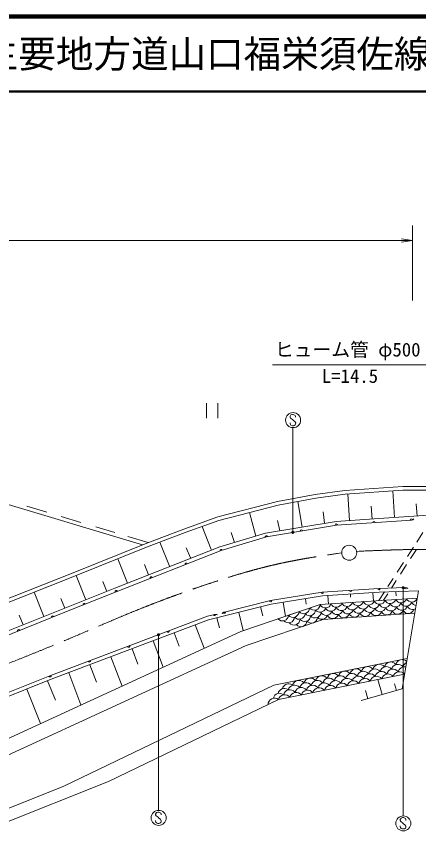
# Model space of a CAD drawing. Units: millimetres, scale not verified. Extents: x 40000 to 680000, y 20000 to 380000.
# Drawn here: x 221482 to 275018, y 270581 to 380000 of the extents above; entities that cross this region are included whole.
import ezdxf
from ezdxf.enums import TextEntityAlignment as Align

# ---------------------------------------------------------------- set-up
doc = ezdxf.new("R2010")
doc.units = ezdxf.units.MM
doc.header["$LTSCALE"] = 1000
doc.linetypes.add('CHAIN', pattern=[18.5, 12, -1.5, 3.5, -1.5])
for name, color, linetype, lineweight in [('M-BGD', 7, 'Continuous', 13), ('M-BMK', 2, 'CHAIN', 13), ('M-BMK-SRVR', 3, 'Continuous', 13), ('M-STR-STR3', 7, 'Continuous', 13), ('M-STR-STRC', 7, 'Continuous', 13), ('M-TTL', 2, 'Continuous', 140), ('M-TTL-LINE', 7, 'Continuous', 50)]:
    doc.layers.add(name, color=color, linetype=linetype, lineweight=lineweight)
doc.layers.add('M-TTL-TXT', color=7, linetype='Continuous')
doc.styles.add('ＭＳ ゴシック', font='')
doc.styles.get('ＭＳ ゴシック').set_extended_font_data('MS Gothic')

# ---------------------------------------------------------------- blocks, each defined once
blk = doc.blocks.new('open_arrow')
at = {"color": 0, "linetype": 'Continuous', "lineweight": -2}
blk.add_lwpolyline([(7.5, 1.25), (0, 0), (7.5, -1.25)], dxfattribs=at)
blk = doc.blocks.new('filled_dot')
at = {"color": 0, "linetype": 'Continuous', "lineweight": -2, "const_width": 1.25}
blk.add_lwpolyline([(-0.625, 0, 1), (0.625, 0, 1)], format="xyb", close=True, dxfattribs=at)

msp = doc.modelspace()

# ---------------------------------------------------------------- linework, layer by layer
at = {"layer": 'M-BGD'}
for p, q in [((246783, 326484), (246783, 328484)), ((248283, 328484), (248283, 326484)), ((177621, 327740), (238267, 309599)), ((272928, 317374), (265180, 316834)), ((279585, 317374), (272928, 317374)), ((261248, 316294), (256232, 315354)), ((265180, 316834), (261248, 316294)), ((265231, 316336), (261328, 315801)), ((272945, 316874), (265231, 316336)), ((265602, 316362), (265829, 312833)), ((271587, 316779), (271816, 313217)), ((279854, 316874), (272945, 316874)), ((256232, 315354), (248279, 313322)), ((261328, 315801), (256340, 314865)), ((258954, 315355), (259523, 311962)), ((222871, 314726), (225517, 313935)), ((256340, 314865), (248426, 312843)), ((268712, 314751), (268822, 313025)), ((274705, 315040), (274810, 313410)), ((227432, 313362), (230046, 312580)), ((248279, 313322), (243770, 311692)), ((252532, 313892), (253369, 310760)), ((262313, 313983), (262481, 312458)), ((264028, 312717), (269740, 313084)), ((269740, 313084), (276396, 313556)), ((232046, 311981), (234599, 311218)), ((248426, 312843), (243944, 311223)), ((246195, 312037), (247429, 308958)), ((254647, 311145), (264028, 312717)), ((264086, 312220), (254761, 310657)), ((256248, 312834), (256564, 311466)), ((274066, 312889), (264086, 312220)), ((243770, 311692), (238609, 309736)), ((243944, 311223), (238791, 309271)), ((248568, 309311), (254647, 311145)), ((250088, 311251), (250497, 309893)), ((275596, 311222), (274773, 309951)), ((238609, 309736), (229047, 305879)), ((236316, 310704), (239025, 309894)), ((240570, 309945), (241859, 306727)), ((254761, 310657), (248732, 308838)), ((238791, 309271), (229233, 305415)), ((234575, 303808), (248568, 309311)), ((248732, 308838), (234760, 303343)), ((244098, 309205), (244644, 307842)), ((274328, 309265), (273541, 308050)), ((274741, 308983), (273963, 307783)), ((234991, 307738), (236290, 304495)), ((238536, 306955), (239075, 305611)), ((273005, 307223), (272171, 305937)), ((273429, 306958), (272606, 305688)), ((229047, 305879), (205759, 296628)), ((229233, 305415), (205933, 296159)), ((229426, 305493), (230720, 302264)), ((232982, 304684), (233505, 303379)), ((271627, 305097), (270932, 304024)), ((272057, 304841), (271395, 303820)), ((203445, 291335), (234575, 303808)), ((223851, 303277), (225151, 300032)), ((234760, 303343), (227909, 300598)), ((255302, 302162), (262194, 303272)), ((262194, 303272), (269755, 303761)), ((262250, 302775), (269780, 303262)), ((269002, 302109), (268931, 303207)), ((270472, 303314), (269722, 302157)), ((269755, 303761), (273247, 303886)), ((269780, 303262), (275010, 303448)), ((272016, 302802), (271997, 303341)), ((275010, 303448), (272838, 290403)), ((227410, 302459), (227936, 301148)), ((249168, 300634), (255302, 302162)), ((255402, 301671), (262250, 302775)), ((260060, 301691), (259946, 302403)), ((261924, 301631), (274852, 302503)), ((261924, 301631), (274852, 302503)), ((263015, 301705), (262943, 302820)), ((265963, 302616), (265937, 303013)), ((270909, 303069), (270345, 302199)), ((247061, 299594), (255402, 301671)), ((251340, 298055), (261924, 301631)), ((254278, 300150), (253987, 301319)), ((256301, 299731), (261924, 301631)), ((257284, 300063), (256984, 301926)), ((227909, 300598), (203620, 290866)), ((221838, 300233), (222366, 298916)), ((225947, 292141), (246912, 300072)), ((246912, 300072), (247871, 300311)), ((248500, 298520), (248164, 299869)), ((251679, 298169), (251075, 300594)), ((262318, 299653), (274515, 300476)), ((226128, 291675), (247061, 299594)), ((246465, 295810), (245287, 298923)), ((252080, 296194), (262318, 299653)), ((218890, 283112), (251340, 298055)), ((243154, 296084), (242481, 297861)), ((241001, 293294), (239675, 296800)), ((219652, 281261), (252080, 296194)), ((237646, 293685), (236869, 295738)), ((235538, 290778), (234063, 294677)), ((255729, 290874), (273511, 294449)), ((232138, 291287), (231257, 293616)), ((230075, 288263), (228451, 292554)), ((256370, 288963), (273160, 292339)), ((273160, 292339), (256370, 288963)), ((211668, 286462), (225947, 292141)), ((211848, 285996), (226128, 291675)), ((226663, 288902), (225637, 291480)), ((269599, 291623), (270168, 289638)), ((271834, 291083), (272090, 290189)), ((224677, 285777), (222850, 290371)), ((227796, 277416), (255729, 290874)), ((267366, 288835), (272838, 290403)), ((267934, 290175), (268245, 289087)), ((233723, 278051), (256370, 288963)), ((256370, 288963), (254990, 288298)), ((214942, 270581), (233723, 278051)), ((214386, 272082), (227796, 277416))]:
    msp.add_line(p, q, dxfattribs=at)
for centre, radius, start, end in [((274066, 312889), 150, 3.83753, 183.83753), ((274032, 313388), 500, 273.83753, 318.83753), ((264086, 312220), 150, 3.83753, 189.51422), ((269076, 312555), 150, 3.83753, 183.83753), ((254761, 310657), 150, 9.51422, 196.78983), ((259423, 311439), 150, 9.51422, 189.51422), ((248732, 308838), 150, 16.78983, 201.46765), ((244075, 307006), 150, 21.46765, 201.46765), ((239417, 305175), 150, 21.46765, 201.46765), ((234760, 303343), 150, 21.46765, 201.83466), ((262194, 303272), 150, 189.15381, 3.69932), ((265974, 303517), 150, 183.69932, 3.69932), ((269755, 303761), 150, 183.69932, 2.04541), ((273247, 303886), 150, 182.04541, 2.04541), ((273265, 303386), 500, 47.04541, 92.04541), ((255302, 302162), 150, 193.98377, 9.15381), ((266934, 302238), 768, 204.29318, 343.4255), ((268370, 302335), 768, 204.29318, 343.4255), ((269807, 302432), 768, 204.29318, 343.4255), ((271243, 302529), 768, 204.29318, 343.4255), ((272680, 302625), 768, 204.29318, 343.4255), ((274116, 302722), 768, 204.29318, 343.4255), ((230496, 301635), 150, 21.83466, 201.83466), ((259719, 301203), 800, 220.71712, 356.62306), ((261125, 301678), 800, 220.71712, 356.62306), ((261921, 301423), 800, 220.71712, 336.66615), ((262624, 301947), 768, 204.29318, 343.4255), ((263318, 301495), 768, 204.29318, 343.4255), ((264061, 302044), 768, 204.29318, 343.4255), ((264755, 301592), 768, 204.29318, 343.4255), ((265497, 302141), 768, 204.29318, 343.4255), ((265596, 301153), 768, 204.29318, 343.4255), ((266191, 301689), 768, 204.29318, 343.4255), ((267033, 301250), 768, 204.29318, 343.4255), ((267627, 301786), 768, 204.29318, 343.4255), ((268469, 301347), 768, 204.29318, 343.4255), ((269064, 301883), 768, 204.29318, 343.4255), ((269906, 301444), 768, 204.29318, 343.4255), ((270500, 301980), 768, 204.29318, 343.4255), ((271342, 301541), 768, 204.29318, 343.4255), ((271937, 302076), 768, 204.29318, 343.4255), ((272779, 301637), 768, 204.29318, 343.4255), ((273373, 302173), 768, 204.29318, 343.4255), ((273662, 301207), 768, 204.29318, 343.4255), ((274215, 301734), 768, 204.29318, 301.37496), ((274810, 302270), 768, 204.29318, 260.83378), ((226316, 299960), 150, 21.83466, 201.83466), ((247871, 300311), 150, 193.98377, 13.98377), ((247992, 299826), 500, 58.98377, 103.98377), ((249289, 300149), 500, 103.98377, 148.98377), ((249168, 300634), 150, 193.98377, 13.98377), ((256908, 300253), 800, 220.71712, 356.62306), ((257704, 299998), 800, 220.71712, 356.62306), ((258314, 300728), 800, 220.71712, 356.62306), ((259109, 300473), 800, 220.71712, 356.62306), ((259841, 300170), 800, 220.71712, 356.62306), ((260515, 300948), 800, 220.71712, 356.62306), ((260766, 299958), 800, 220.71712, 356.62306), ((261247, 300645), 800, 220.71712, 356.62306), ((262170, 300432), 768, 221.4211, 343.4255), ((262724, 300959), 768, 205.40932, 343.4255), ((263606, 300529), 768, 204.29318, 343.4255), ((264160, 301056), 768, 204.29318, 343.4255), ((265043, 300626), 768, 204.29318, 343.4255), ((266479, 300723), 768, 204.29318, 343.4255), ((267916, 300820), 768, 204.29318, 343.4255), ((269352, 300917), 768, 204.29318, 343.4255), ((270789, 301014), 768, 204.29318, 343.4255), ((272225, 301110), 768, 204.29318, 343.4255), ((258435, 299695), 800, 220.71712, 356.62306), ((259360, 299483), 800, 220.71712, 356.62306), ((221777, 298141), 150, 21.83466, 201.83466), ((241671, 298090), 150, 200.72136, 20.72136), ((236430, 296107), 150, 200.72136, 20.72136), ((231189, 294124), 150, 200.72136, 20.72136), ((268247, 292512), 856, 35.9426, 166.79384), ((269773, 292819), 856, 35.9426, 166.79384), ((270722, 292505), 856, 35.9426, 166.79384), ((271299, 293126), 856, 35.9426, 166.79384), ((272248, 292812), 856, 35.9426, 166.79384), ((272826, 293433), 856, 44.00815, 166.79384), ((273137, 292481), 856, 77.45758, 166.79384), ((273774, 293118), 856, 114.47899, 166.79384), ((225947, 292141), 150, 201.68906, 20.72136), ((263667, 291592), 856, 35.9426, 166.79384), ((265194, 291899), 856, 35.9426, 166.79384), ((266142, 291584), 856, 35.9426, 166.79384), ((266720, 292205), 856, 35.9426, 166.79384), ((267669, 291891), 856, 35.9426, 166.79384), ((268558, 291560), 856, 35.9426, 166.79384), ((269195, 292198), 856, 35.9426, 166.79384), ((270084, 291867), 856, 35.9426, 166.79384), ((270941, 291529), 856, 35.9426, 166.79384), ((271611, 292174), 856, 35.9426, 166.79384), ((272467, 291836), 856, 35.9426, 166.79384), ((257711, 290230), 837, 56.23166, 167.53896), ((259088, 290671), 856, 39.15566, 166.69488), ((260037, 290357), 856, 35.9426, 160.16129), ((260615, 290978), 856, 35.9426, 160.16129), ((261563, 290663), 856, 35.9426, 166.79384), ((262141, 291285), 856, 35.9426, 166.79384), ((262452, 290333), 856, 35.9426, 160.91094), ((263090, 290970), 856, 35.9426, 166.79384), ((263979, 290639), 856, 35.9426, 166.79384), ((264616, 291277), 856, 35.9426, 166.79384), ((264835, 290302), 856, 35.9426, 166.79384), ((265505, 290946), 856, 35.9426, 166.79384), ((266362, 290609), 856, 35.9426, 166.79384), ((267031, 291253), 856, 35.9426, 166.79384), ((267888, 290915), 856, 35.9426, 166.79384), ((269414, 291222), 856, 35.9426, 166.79384), ((257133, 289609), 837, 56.23166, 167.6034), ((257873, 289412), 856, 39.15566, 166.69488), ((258511, 290050), 856, 39.15566, 166.69488), ((259400, 289719), 856, 35.9426, 160.16129), ((260256, 289381), 856, 35.9426, 166.79384), ((260926, 290026), 856, 38.93348, 162.57056), ((261783, 289688), 856, 35.9426, 166.79384), ((263309, 289995), 856, 35.9426, 166.79384), ((255826, 288327), 837, 49.46633, 181.98343), ((256496, 288971), 837, 56.23166, 162.42907), ((257203, 288767), 856, 35.9426, 166.79384), ((258730, 289074), 856, 35.9426, 166.79384)]:
    msp.add_arc(centre, radius, start, end, dxfattribs=at)
at = {"layer": 'M-BMK'}
for points, knots in [([(266766, 308720), (268494, 308794), (270223, 308868), (271953, 308919), (273208, 308957), (274463, 308982), (275719, 308980), (276184, 308980), (276649, 308975), (277114, 308969), (277579, 308963), (278044, 308955), (278509, 308944), (278974, 308933), (279439, 308920), (279904, 308904), (282852, 308801), (285802, 308591), (288725, 308192), (291266, 307846), (293788, 307357), (296280, 306747), (298946, 306094), (301578, 305301), (304162, 304382), (307507, 303193), (310772, 301792), (314081, 300507), (316542, 299551), (319027, 298658), (321504, 297748), (323911, 296863), (326311, 295961), (328711, 295059)], [0, 0, 0, 0, 1, 1, 1, 2, 2, 2, 3, 3, 3, 4, 4, 4, 5, 5, 5, 6, 6, 6, 7, 7, 7, 8, 8, 8, 9, 9, 9, 10, 10, 10, 11, 11, 11, 11]), ([(215285, 291770), (219502, 293423), (223720, 295076), (227897, 296828), (231445, 298316), (234964, 299874), (238539, 301295), (241397, 302431), (244290, 303478), (247210, 304448), (248815, 304981), (250427, 305490), (252053, 305955), (252324, 306032), (252595, 306108), (252867, 306183), (253138, 306258), (253411, 306331), (253683, 306403), (253955, 306476), (254228, 306547), (254501, 306616), (255474, 306861), (256452, 307083), (257435, 307286), (258417, 307488), (259404, 307671), (260393, 307840), (261852, 308089), (263317, 308307), (264782, 308525)], [0, 0, 0, 0, 1, 1, 1, 2, 2, 2, 3, 3, 3, 4, 4, 4, 5, 5, 5, 6, 6, 6, 7, 7, 7, 8, 8, 8, 9, 9, 9, 10, 10, 10, 10])]:
    msp.add_open_spline(points, degree=3, knots=knots, dxfattribs=at)
at = {"layer": 'M-BMK-SRVR'}
msp.add_circle((265782, 308541), 1000, dxfattribs=at)
at = {"layer": 'M-STR-STR3'}
for p, q in [((274212, 342141), (274212, 352141)), ((148483, 350141), (274212, 350141)), ((276200, 333560), (255593, 333560))]:
    msp.add_line(p, q, dxfattribs=at)
at = {"layer": 'M-STR-STRC'}
for p, q in [((258029, 326899), (257905, 326715)), ((257905, 326715), (257908, 326583)), ((257908, 326583), (257971, 326454)), ((257971, 326454), (258226, 326272)), ((258221, 326965), (258029, 326899)), ((258342, 326962), (258221, 326965)), ((258226, 326272), (258355, 326141)), ((258592, 326844), (258342, 326962)), ((258355, 326141), (258534, 326025)), ((258655, 326712), (258592, 326844)), ((258655, 326583), (258655, 326712)), ((257908, 325735), (257905, 325856)), ((257947, 325633), (257908, 325735)), ((258031, 325522), (257947, 325633)), ((258218, 325461), (258031, 325522)), ((258353, 325461), (258218, 325461)), ((258277, 311247), (258277, 325203)), ((258453, 325490), (258353, 325461)), ((258595, 325582), (258453, 325490)), ((258534, 326025), (258661, 325825)), ((258655, 325714), (258595, 325582)), ((258661, 325825), (258655, 325714)), ((272973, 303876), (272973, 273474)), ((240389, 297605), (240389, 274209)), ((240135, 273907), (240011, 273722)), ((240011, 273722), (240013, 273591)), ((240013, 273591), (240077, 273462)), ((240327, 273973), (240135, 273907)), ((240448, 273970), (240327, 273973)), ((240698, 273851), (240448, 273970)), ((240761, 273720), (240698, 273851)), ((240761, 273591), (240761, 273720)), ((240013, 272743), (240011, 272864)), ((240053, 272640), (240013, 272743)), ((240137, 272529), (240053, 272640)), ((240077, 273462), (240332, 273280)), ((240324, 272469), (240137, 272529)), ((240458, 272469), (240324, 272469)), ((240332, 273280), (240461, 273148)), ((240559, 272498), (240458, 272469)), ((240461, 273148), (240640, 273032)), ((240701, 272590), (240559, 272498)), ((240640, 273032), (240767, 272832)), ((240761, 272722), (240701, 272590)), ((240767, 272832), (240761, 272722)), ((272704, 273171), (272580, 272987)), ((272580, 272987), (272583, 272855)), ((272583, 272855), (272646, 272726)), ((272646, 272726), (272901, 272545)), ((272896, 273237), (272704, 273171)), ((273017, 273235), (272896, 273237)), ((272901, 272545), (273030, 272413)), ((273267, 273116), (273017, 273235)), ((273331, 272984), (273267, 273116)), ((273331, 272855), (273331, 272984)), ((272583, 272007), (272580, 272129)), ((272622, 271905), (272583, 272007)), ((272707, 271794), (272622, 271905)), ((272893, 271734), (272707, 271794)), ((273028, 271734), (272893, 271734)), ((273128, 271762), (273028, 271734)), ((273030, 272413), (273209, 272297)), ((273270, 271855), (273128, 271762)), ((273209, 272297), (273336, 272097)), ((273331, 271986), (273270, 271855)), ((273336, 272097), (273331, 271986))]:
    msp.add_line(p, q, dxfattribs=at)
for centre in [(258312, 326202), (240418, 273210), (272987, 272474)]:
    msp.add_circle(centre, 1000, dxfattribs=at)
at = {"layer": 'M-TTL'}
msp.add_line((680000, 380000), (40000, 380000), dxfattribs=at)
at = {"layer": 'M-TTL-LINE'}
msp.add_line((40000, 370000), (680000, 370000), dxfattribs=at)

# ---------------------------------------------------------------- block references
at = {"layer": 'M-STR-STR3', "xscale": 193, "yscale": 193, "rotation": 180}
msp.add_blockref('open_arrow', (274212, 350141), dxfattribs=at)
at = {"layer": 'M-STR-STRC', "xscale": 160, "yscale": 160}
for p, rotation in [((258277, 311247), 90), ((272973, 303876), 270), ((240389, 297605), 270)]:
    msp.add_blockref('filled_dot', p, dxfattribs=dict(at, rotation=rotation))

# ---------------------------------------------------------------- texts
at = {"layer": 'M-STR-STR3', "style": 'ＭＳ ゴシック'}
for s, p in [('ヒューム管 φ500', (255896, 334134)), ('L=14.5', (262146, 330621))]:
    msp.add_text(s, height=1833, dxfattribs=at).set_placement(p, align=Align.BOTTOM_LEFT)
at = {"layer": 'M-TTL-TXT', "style": 'ＭＳ ゴシック'}
msp.add_text('主要地方道山口福栄須佐線', height=3666, dxfattribs=at).set_placement((216734, 375000), align=Align.MIDDLE_LEFT)

doc.saveas('drawing.dxf')
